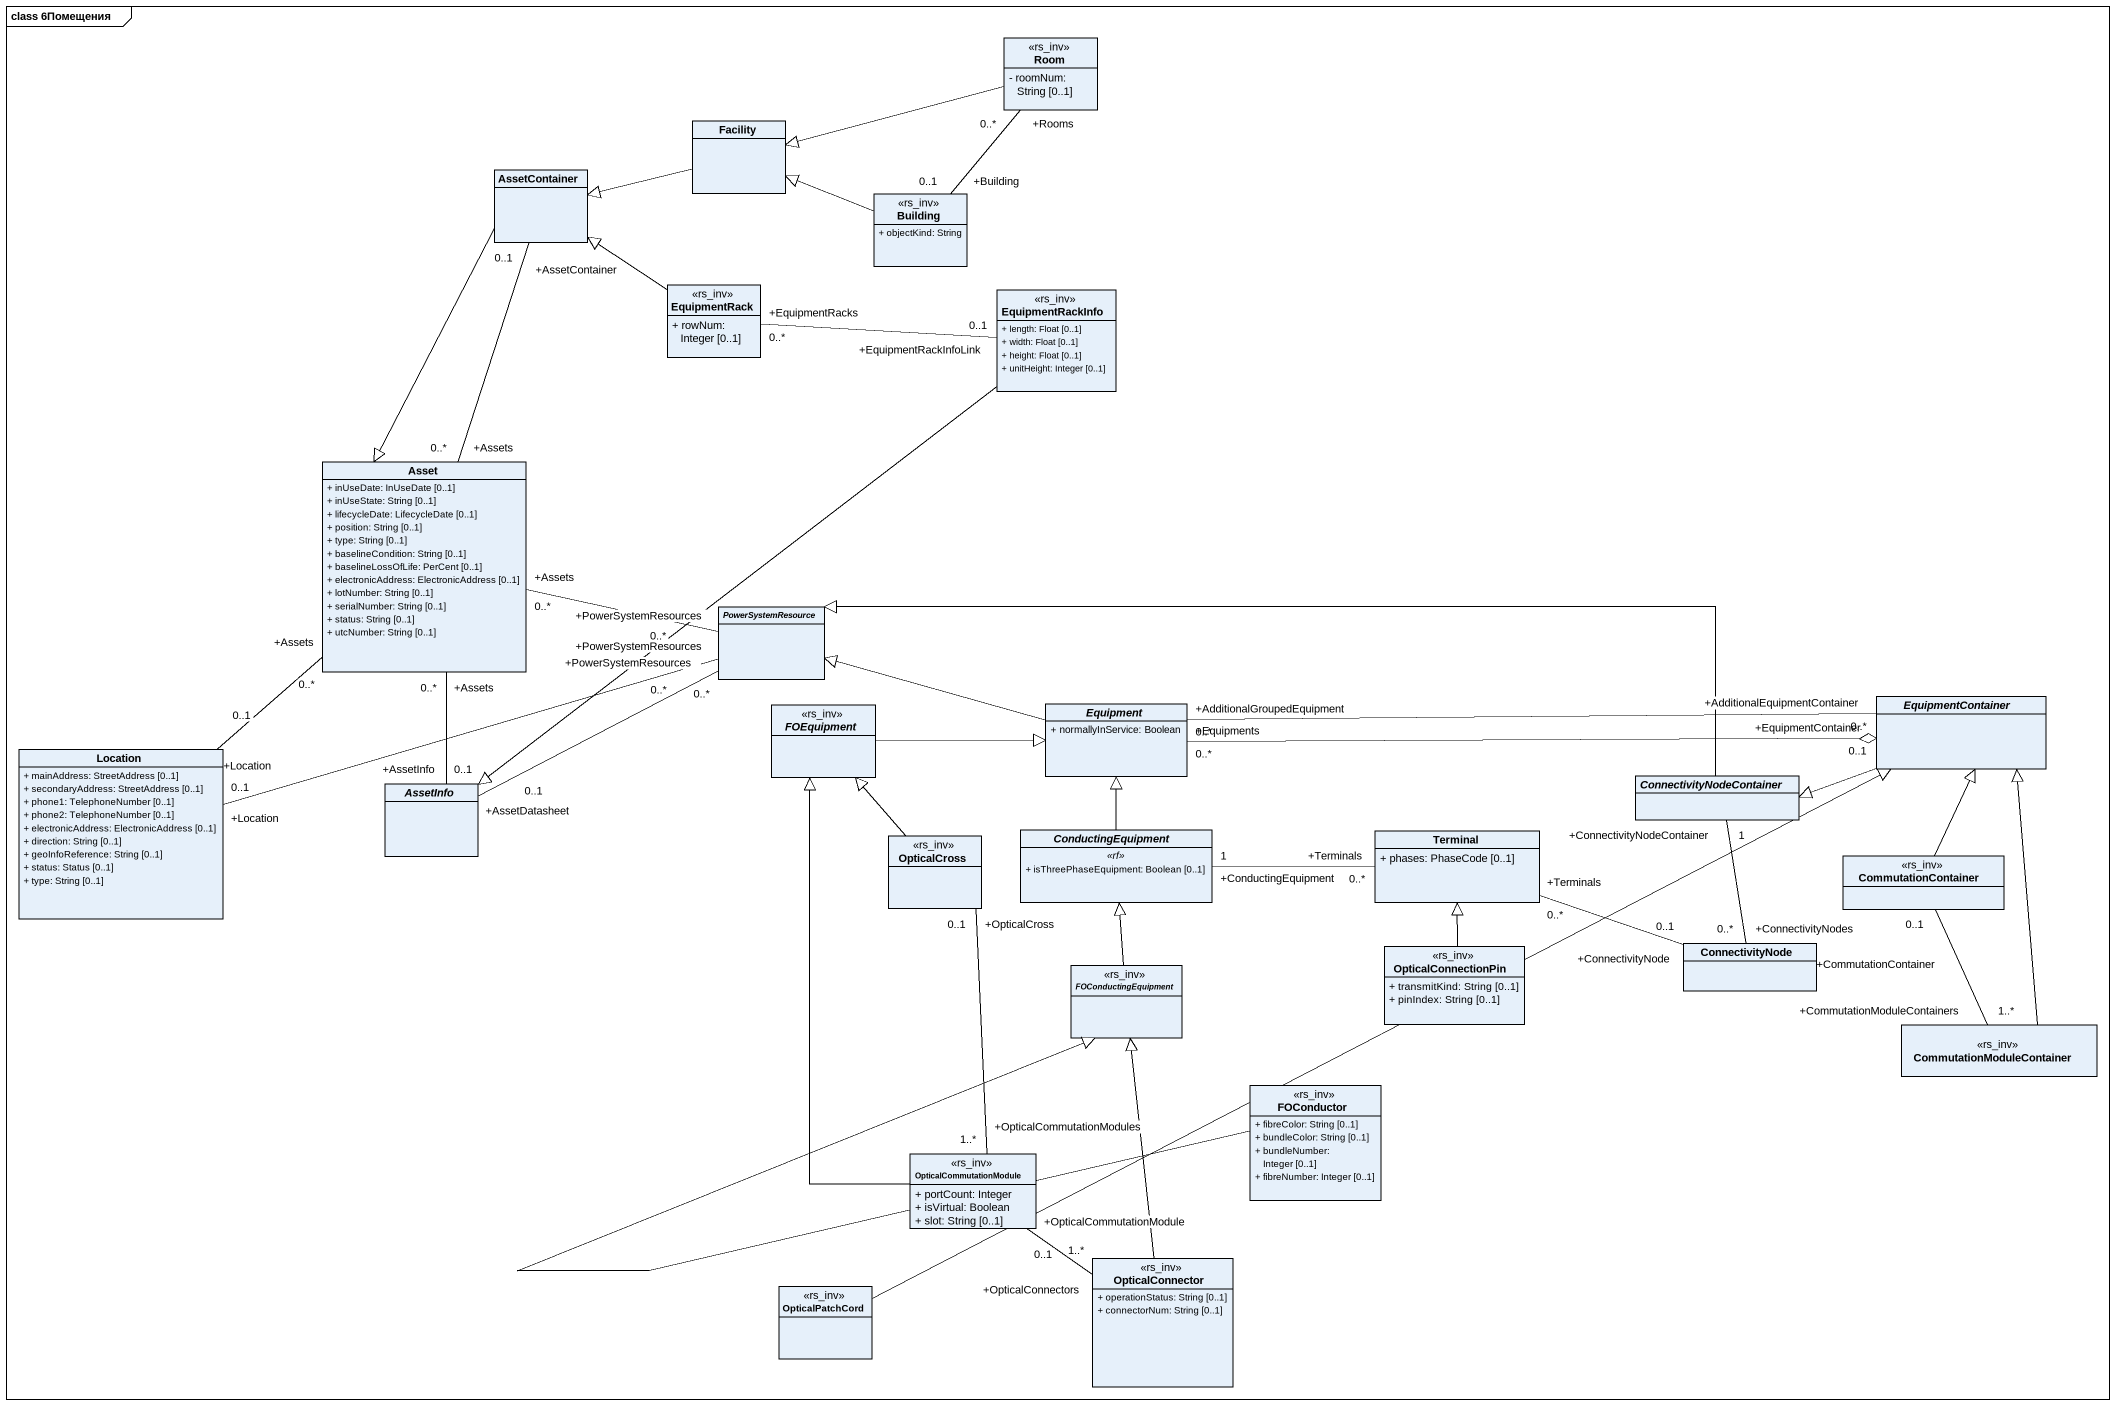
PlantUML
@startuml
mainframe class 6Помещения
hide circle
hide empty members
skinparam classAttributeIconSize 0
class Room <<rs_inv>> {
  - roomNum: String [0..1]
}
class Facility
class AssetContainer
class Building <<rs_inv>> {
  + objectKind: String
}
class EquipmentRack <<rs_inv>> {
  + rowNum: Integer [0..1]
}
class EquipmentRackInfo <<rs_inv>> {
  + length: Float [0..1]
  + width: Float [0..1]
  + height: Float [0..1]
  + unitHeight: Integer [0..1]
}
class Asset {
  + inUseDate: InUseDate [0..1]
  + inUseState: String [0..1]
  + lifecycleDate: LifecycleDate [0..1]
  + position: String [0..1]
  + type: String [0..1]
  + baselineCondition: String [0..1]
  + baselineLossOfLife: PerCent [0..1]
  + electronicAddress: ElectronicAddress [0..1]
  + lotNumber: String [0..1]
  + serialNumber: String [0..1]
  + status: String [0..1]
  + utcNumber: String [0..1]
}
abstract class PowerSystemResource
abstract class EquipmentContainer
abstract class FOEquipment <<rs_inv>>
abstract class Equipment {
  + normallyInService: Boolean
}
class Location {
  + mainAddress: StreetAddress [0..1]
  + secondaryAddress: StreetAddress [0..1]
  + phone1: TelephoneNumber [0..1]
  + phone2: TelephoneNumber [0..1]
  + electronicAddress: ElectronicAddress [0..1]
  + direction: String [0..1]
  + geoInfoReference: String [0..1]
  + status: Status [0..1]
  + type: String [0..1]
}
abstract class AssetInfo
abstract class ConnectivityNodeContainer
class OpticalCross <<rs_inv>>
abstract class ConductingEquipment {
  .. <<rf>> ..
  + isThreePhaseEquipment: Boolean [0..1]
}
class Terminal {
  + phases: PhaseCode [0..1]
}
class CommutationContainer <<rs_inv>>
abstract class FOConductingEquipment <<rs_inv>>
class OpticalConnectionPin <<rs_inv>> {
  + transmitKind: String [0..1]
  + pinIndex: String [0..1]
}
class ConnectivityNode
class CommutationModuleContainer <<rs_inv>>
class FOConductor <<rs_inv>> {
  + fibreColor: String [0..1]
  + bundleColor: String [0..1]
  + bundleNumber: Integer [0..1]
  + fibreNumber: Integer [0..1]
}
class OpticalCommutationModule <<rs_inv>> {
  + portCount: Integer
  + isVirtual: Boolean
  + slot: String [0..1]
}
class OpticalConnector <<rs_inv>> {
  + operationStatus: String [0..1]
  + connectorNum: String [0..1]
}
class OpticalPatchCord <<rs_inv>>
Room -left-|> Facility
Facility -left-|> AssetContainer
AssetContainer --|> Asset
Building "+Building\n0..1" -up- "+Rooms\n0..*" Room
Building -left-|> Facility
EquipmentRack -up-|> AssetContainer
EquipmentRack "+EquipmentRacks\n0..*" -right- "+EquipmentRackInfoLink\n0..1" EquipmentRackInfo
EquipmentRackInfo --|> AssetInfo
Asset "+Assets\n0..*" -up- "+AssetContainer\n0..1" AssetContainer
Asset "+Assets\n0..*" -right- "+PowerSystemResources\n0..*" PowerSystemResource
Asset "+Assets\n0..*" -- "+Location\n0..1" Location
Asset "+Assets\n0..*" -- "+AssetInfo\n0..1" AssetInfo
EquipmentContainer "+EquipmentContainer\n0..1" o-left- "+Equipments\n0..*" Equipment
EquipmentContainer "+AdditionalEquipmentContainer\n0..*" -left- "+AdditionalGroupedEquipment\n0..*" Equipment
EquipmentContainer -left-|> ConnectivityNodeContainer
FOEquipment -right-|> Equipment
Equipment -left-|> PowerSystemResource
Location "+Location\n0..1" -right- "+PowerSystemResources\n0..*" PowerSystemResource
AssetInfo "+AssetDatasheet\n0..1" -right- "+PowerSystemResources\n0..*" PowerSystemResource
ConnectivityNodeContainer -left-|> PowerSystemResource
OpticalCross -up-|> FOEquipment
OpticalCross "+OpticalCross\n0..1" -- "+OpticalCommutationModules\n1..*" OpticalCommutationModule
ConductingEquipment -up-|> Equipment
Terminal "+Terminals\n0..*" -left- "+ConductingEquipment\n1" ConductingEquipment
Terminal "+Terminals\n0..*" -right- "+ConnectivityNode\n0..1" ConnectivityNode
CommutationContainer -up-|> EquipmentContainer
FOConductingEquipment -up-|> ConductingEquipment
OpticalConnectionPin -up-|> Terminal
ConnectivityNode "+ConnectivityNodes\n0..*" -up- "+ConnectivityNodeContainer\n1" ConnectivityNodeContainer
CommutationModuleContainer -up-|> EquipmentContainer
CommutationModuleContainer "+CommutationModuleContainers\n1..*" -up- "+CommutationContainer\n0..1" CommutationContainer
FOConductor -up-|> FOConductingEquipment
OpticalCommutationModule -up-|> FOEquipment
OpticalCommutationModule "+OpticalCommutationModule\n0..1" -- "+OpticalConnectors\n1..*" OpticalConnector
OpticalConnector -up-|> FOConductingEquipment
OpticalPatchCord -right-|> EquipmentContainer
@enduml
